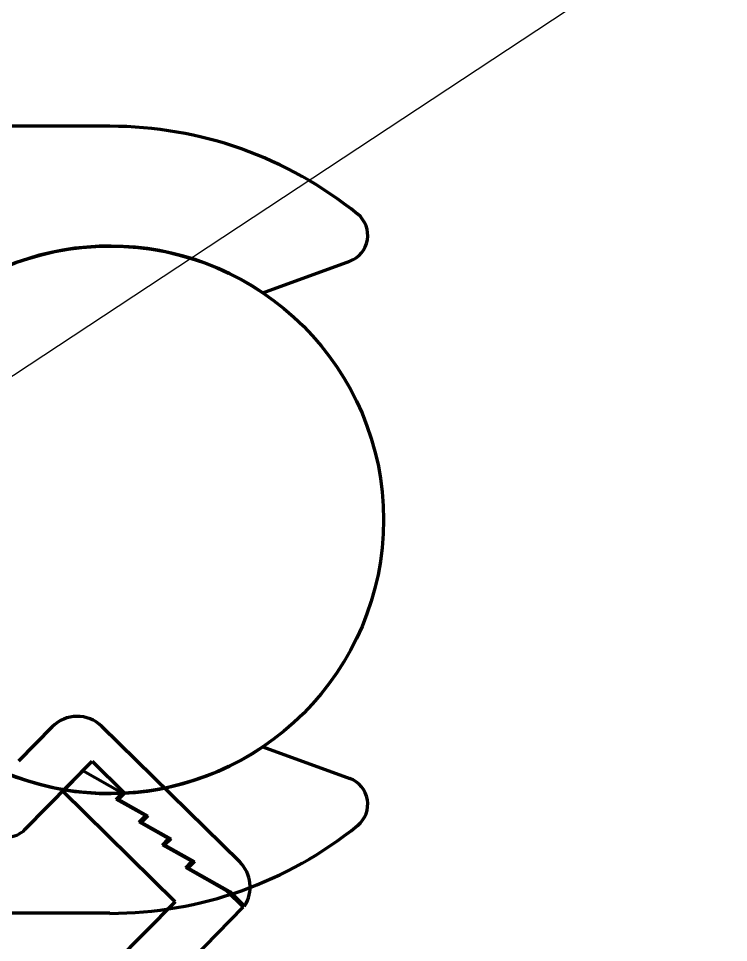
# Model space of a CAD drawing. Header units: millimetres. Extents: x -92220 to 11040, y -5929 to 27498.
# Drawn here: x 6936.06 to 6962.01, y 303.07 to 336.83 of the extents above; entities that cross this region are included whole.
import ezdxf

# ---------------------------------------------------------------- set-up
doc = ezdxf.new("R2010")
doc.units = ezdxf.units.MM
doc.layers.add('13 Канализация 2', color=7, linetype='Continuous')
doc.layers.add('33 Вода ветка 13', color=7, linetype='Continuous')

msp = doc.modelspace()

# ---------------------------------------------------------------- linework, layer by layer
at = {"layer": '13 Канализация 2', "lineweight": 80}
for p, q in [((6937.293, 310.952), (6936.059, 309.697)), ((6944.143, 306.015), (6939.103, 310.968)), ((6936.307, 307.21), (6938.752, 309.698)), ((6938.752, 309.698), (6939.936, 308.534)), ((6938.407, 309.346), (6937.675, 308.602)), ((6939.848, 308.53), (6938.407, 309.346)), ((6941.784, 304.565), (6937.675, 308.602)), ((6939.624, 308.302), (6939.848, 308.53)), ((6939.936, 308.534), (6939.711, 308.306)), ((6940.697, 307.696), (6939.624, 308.302)), ((6939.711, 308.306), (6940.784, 307.699)), ((6940.473, 307.468), (6940.697, 307.696)), ((6940.784, 307.699), (6940.56, 307.472)), ((6941.546, 306.862), (6940.473, 307.468)), ((6940.56, 307.472), (6941.633, 306.865)), ((6941.322, 306.634), (6941.546, 306.862)), ((6941.633, 306.865), (6941.41, 306.637)), ((6942.395, 306.027), (6941.322, 306.634)), ((6941.41, 306.637), (6942.486, 306.028)), ((6942.171, 305.799), (6942.395, 306.027)), ((6942.486, 306.028), (6942.262, 305.8)), ((6943.678, 304.947), (6942.171, 305.799)), ((6942.262, 305.8), (6943.769, 304.947)), ((6944.275, 304.36), (6943.678, 304.947)), ((6943.769, 304.947), (6944.319, 304.406)), ((6941.784, 304.565), (6939.586, 302.328)), ((6942.391, 302.443), (6944.275, 304.36))]:
    msp.add_line(p, q, dxfattribs=at)
at = {"layer": '13 Канализация 2', "flags": 128}
msp.add_lwpolyline([(6914.564, 309.763), (6973.05, 348.312), (6997.458, 348.312)], dxfattribs=at)
at = {"layer": '13 Канализация 2', "lineweight": 80}
for centre, radius, start, end in [((6938.206, 310.055), 1.28, 45.5, 135.5), ((6935.622, 307.883), 0.96, 225.5, 315.5), ((6943.245, 305.102), 1.28, 327.0339, 45.5)]:
    msp.add_arc(centre, radius, start, end, dxfattribs=at)
at = {"layer": '33 Вода ветка 13', "lineweight": 80}
for p, q in [((6939.4, 332.889), (6919.777, 332.889)), ((6944.991, 326.806), (6948.167, 327.964)), ((6944.991, 310.223), (6948.167, 309.065)), ((6939.4, 304.14), (6919.777, 304.14))]:
    msp.add_line(p, q, dxfattribs=at)
at = {"layer": '33 Вода ветка 13', "color": 4, "lineweight": 80}
msp.add_circle((6939.4, 318.514), 10, dxfattribs=at)
at = {"layer": '33 Вода ветка 13', "lineweight": 80}
for centre, radius, start, end in [((6939.4, 318.514), 14.375, 50.964, 90), ((6947.824, 328.903), 1, 290.0372, 50.964), ((6939.4, 318.514), 10, 56.0093, 303.9907), ((6947.824, 308.126), 1, 309.036, 69.9628), ((6939.4, 318.514), 14.375, 270, 309.036)]:
    msp.add_arc(centre, radius, start, end, dxfattribs=at)

doc.saveas('drawing.dxf')
